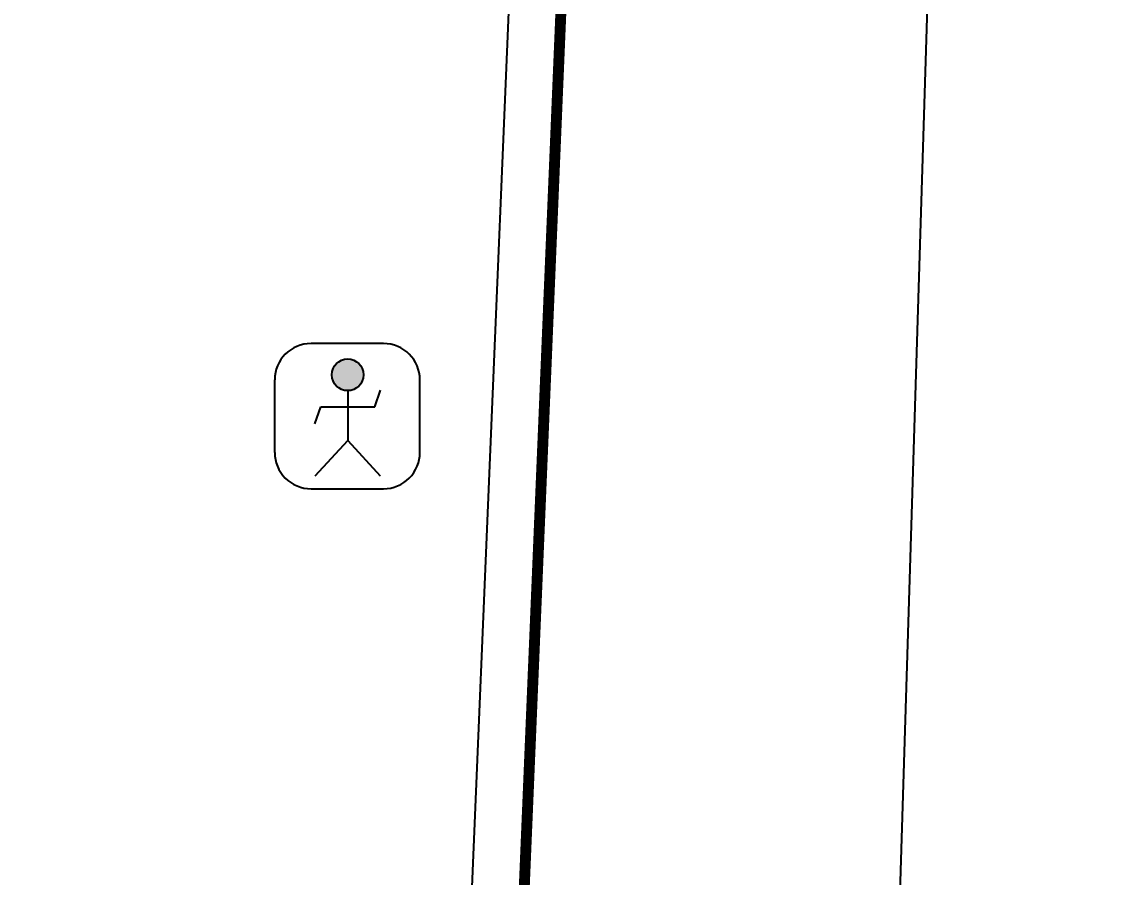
# Model space of a CAD drawing. Header units: metres. Extents: x 420822 to 421453, y 1458172 to 1458620.
# Drawn here: x 421362.91 to 421370.42, y 1458377.78 to 1458383.66 of the extents above; entities that cross this region are included whole.
import ezdxf

# ---------------------------------------------------------------- set-up
doc = ezdxf.new("R2010")
doc.units = ezdxf.units.M
doc.header["$MEASUREMENT"] = 0
doc.header["$PDMODE"] = 3
doc.header["$PDSIZE"] = 0.25
doc.layers.get('0').update_dxf_attribs({"linetype": 'CONTINUOUS'})
doc.layers.get('Defpoints').update_dxf_attribs({"linetype": 'CONTINUOUS'})
for name, color, linetype in [('BOUNDARY', 7, 'CONTINUOUS'), ('DETAIL', 7, 'CONTINUOUS'), ('DIM', 8, 'CONTINUOUS')]:
    doc.layers.add(name, color=color, linetype=linetype)
doc.styles.add('ROMANTICITALIC', font='romantic.ttf')
doc.dimstyles.new('ROCKFORT', dxfattribs={"dimtxt": 0.75, "dimasz": 1, "dimexe": 0.3, "dimexo": 0.375, "dimgap": 0.1, "dimtad": 0, "dimdec": 3, "dimzin": 0, "dimdsep": 46, "dimtxsty": 'ROMANTICITALIC', "dimcen": 0.09, "dimclrd": 8, "dimclre": 8, "dimclrt": 5, "dimadec": 0, "dimazin": 0, "dimtfac": 1, "dimtdec": 3, "dimtofl": 0, "dimtmove": 1, "dimatfit": 2, "dimfxl": 1, "dimtolj": 1, "dimtzin": 0, "dimarcsym": 0})

# ---------------------------------------------------------------- blocks, each defined once
blk = doc.blocks.new('MH')
h = blk.add_hatch(color=256)
edge = h.paths.add_edge_path()
edge.add_ellipse((0.006, 0.568), major_axis=(-0.154, 0.154), ratio=1, start_angle=0, end_angle=360)
for p, q in [((0.499, 0.999), (-0.499, 0.999)), ((-0.999, 0.499), (-0.999, -0.499)), ((0.999, -0.499), (0.999, 0.499)), ((0.006, 0.35), (0.006, -0.335)), ((0.377, 0.127), (0.457, 0.359)), ((-0.445, -0.105), (-0.364, 0.127)), ((-0.364, 0.127), (0.377, 0.127)), ((-0.441, -0.823), (0.006, -0.335)), ((0.006, -0.335), (0.454, -0.823)), ((-0.499, -0.999), (0.499, -0.999))]:
    blk.add_line(p, q)
for centre, major_axis, start_param, end_param in [((-0.499, 0.499), (0.353, 0.353), 0.785398, 2.356194), ((0.499, 0.499), (-0.353, 0.353), 3.926991, 5.497787), ((0.006, 0.568), (-0.154, 0.154), 3.926991, 10.210176), ((-0.499, -0.499), (0.353, 0.353), 2.356194, 3.926991), ((0.499, -0.499), (-0.353, 0.353), 2.356194, 3.926991)]:
    blk.add_ellipse(centre, major_axis=major_axis, ratio=1, start_param=start_param, end_param=end_param)
blk = doc.blocks.new('*D34')
at = {"layer": 'Defpoints', "color": 0, "linetype": 'ByBlock', "transparency": 16777216}
for p in [(421367.6621, 1458415.3953), (421362.2507, 1458241.9598), (421364.7042, 1458241.8833)]:
    blk.add_point(p, dxfattribs=at)
at = {"layer": 'DIM', "color": 8, "linetype": 'ByBlock', "lineweight": -2, "transparency": 16777216}
for p, q in [((421368.0369, 1458415.3837), (421370.4154, 1458415.3094)), ((421370.0844, 1458414.3193), (421367.5322, 1458332.5207)), ((421364.7354, 1458242.8828), (421367.2876, 1458324.6814)), ((421362.6255, 1458241.9481), (421365.0041, 1458241.8739))]:
    blk.add_line(p, q, dxfattribs=at)
at = {"layer": 'DIM', "color": 8, "linetype": 'ByBlock', "transparency": 16777216}
for points in [[(421369.9178, 1458414.3245), (421370.251, 1458414.3141), (421370.1156, 1458415.3188)], [(421364.5688, 1458242.888), (421364.902, 1458242.8776), (421364.7042, 1458241.8833)]]:
    blk.add_solid(points, dxfattribs=at)
at = {"layer": 'DIM', "color": 5, "linetype": 'ByBlock', "transparency": 16777216, "insert": (421367.4099, 1458328.601), "char_height": 0.75, "attachment_point": 5, "rotation": 88.2129, "style": 'ROMANTICITALIC'}
blk.add_mtext('\\A1;173.520 [569\'-3"]', dxfattribs=at)

msp = doc.modelspace()

# ---------------------------------------------------------------- linework, layer by layer
at = {"layer": 'BOUNDARY', "linetype": 'ByBlock'}
for points in [[(421362.232, 1458469.244), (421363.329, 1458457.39), (421367.302, 1458415.379), (421367.287, 1458411.158), (421366.803, 1458403.164), (421366.557, 1458391.018), (421365.72, 1458371.017), (421365.513, 1458362.834), (421365.395, 1458350.651), (421365.475, 1458342.534), (421365.526, 1458319.702), (421365.278, 1458315.217), (421364.203, 1458286.957), (421363.613, 1458274.001), (421362.275, 1458246.662), (421361.911, 1458242.222), (421357.536, 1458240.684), (421336.411, 1458240.041), (421332.206, 1458240.032), (421327.963, 1458239.87), (421315.568, 1458239.719), (421307.568, 1458239.582), (421302.906, 1458239.458)], [(421362.6775, 1458468.3372), (421363.6874, 1458457.4235), (421367.6621, 1458415.3953), (421367.647, 1458411.1465), (421367.1628, 1458403.1495), (421366.9168, 1458391.0068), (421366.0798, 1458371.0049), (421365.873, 1458362.8277), (421365.755, 1458350.651), (421365.835, 1458342.5362), (421365.886, 1458319.6925), (421365.6376, 1458315.2002), (421364.5627, 1458286.942), (421363.9726, 1458273.984), (421362.6343, 1458246.6385), (421362.2507, 1458241.9598), (421357.6027, 1458240.3259), (421336.4169, 1458239.681), (421332.2133, 1458239.672), (421327.9721, 1458239.5101), (421315.5733, 1458239.359), (421307.5759, 1458239.2221), (421302.8881, 1458239.097)]]:
    msp.add_lwpolyline(points, dxfattribs=at)
at = {"layer": 'BOUNDARY', "linetype": 'ByBlock', "const_width": 0.075}
msp.add_lwpolyline([(421367.1628, 1458403.1495), (421366.9168, 1458391.0068), (421366.0798, 1458371.0049), (421365.873, 1458362.8277), (421365.755, 1458350.651), (421365.835, 1458342.5362), (421365.886, 1458319.6925), (421365.6376, 1458315.2002), (421364.5627, 1458286.942), (421363.9726, 1458273.984), (421362.6343, 1458246.6385), (421362.2507, 1458241.9598), (421357.6027, 1458240.3259), (421336.4169, 1458239.681), (421332.2133, 1458239.672), (421327.9721, 1458239.5101), (421315.5733, 1458239.359)], dxfattribs=at)

# ---------------------------------------------------------------- block references
at = {"layer": 'DETAIL', "linetype": 'ByBlock', "xscale": 0.5, "yscale": 0.5, "zscale": 0.5}
msp.add_blockref('MH', (421365.144, 1458380.951, 8.008), dxfattribs=at)

# ---------------------------------------------------------------- dimensions: what is measured, and where the dimension line sits
at = {"layer": 'DIM', "linetype": 'ByBlock'}
dim = msp.add_aligned_dim(p1=(421367.6621, 1458415.3953), p2=(421362.2507, 1458241.9598), distance=2.4547, dimstyle='ROCKFORT', dxfattribs=at)
dim.commit()
dim.dimension.update_dxf_attribs({"geometry": '*D34', "text_midpoint": (421367.4099, 1458328.601)})

doc.saveas('drawing.dxf')
